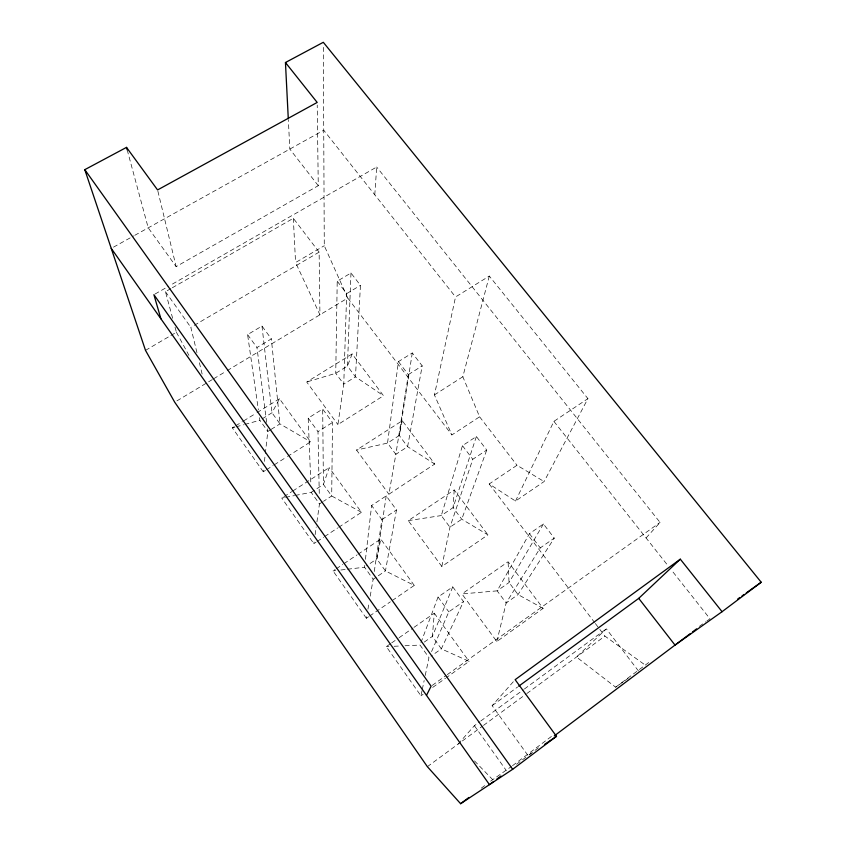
<?xml version="1.0" encoding="UTF-8"?>
<svg xmlns="http://www.w3.org/2000/svg" width="846" height="846" viewBox="0 0 846 846"><rect width="100%" height="100%" fill="white"/><g stroke="black" fill="none" stroke-linecap="round" stroke-linejoin="round"><path stroke-width="0.63" stroke-dasharray="4.23 3.17" d="M310.778 481.924L308.198 418.125L322.686 409.052L332.499 422.471L331.695 495.999L323.542 501.287M337.216 281.2L346.68 293.625L343.762 384.126L355.468 376.84L360.449 285.356L350.974 272.994L337.216 281.2L335.735 373.308L343.762 384.126L337.903 424.576L383.513 395.727L352.169 353.956L306.707 382.001L337.903 424.576M350.974 272.994L347.42 366.064L355.468 376.84L383.513 395.727M454.207 489.94L453.107 507.611L461.768 519.222L487.909 534.862L441.845 566.482L408.269 520.65L454.207 489.94L487.909 534.862M374.789 194.802L376.682 167.022L169.898 285.514M414.043 627.309L434.294 613.191L432.38 636.382L441.337 648.85L469.086 661.371L446.625 677.456M265.464 470.387L263.265 471.782L263.698 467.88M264.438 461.377L265.168 454.873M265.316 453.572L267.822 431.449L267.484 428.869M370.21 596.166L373.149 579.267L364.552 567.211L364.859 564.578M365.451 559.333L371.616 505.506L386.21 495.893L396.478 509.937L385.438 570.934L377.242 576.486M398.445 361.623L408.332 374.609L395.854 454.323L407.613 446.688L422.186 365.863L412.288 352.951L398.445 361.623L387.521 443.093L395.854 454.323L388.906 494.223L434.759 464.031L402.262 420.716L356.557 450.051L388.906 494.223M316.013 542.223L313.845 543.65L314.384 539.801M315.114 534.683L316.203 526.995M316.933 521.866L319.471 503.941L311.201 492.34L295.846 495.322M374.281 571.484L381.874 519.634L371.616 505.506M386.21 495.893L376.84 558.942L385.438 570.934L414.254 585.421L391.402 601.104M412.288 352.951L399.28 435.51L407.613 446.688L434.759 464.031M368.549 616.787L366.371 618.278L367.048 614.376M367.947 609.173L369.078 602.669M414.254 585.421L380.763 539.039L376.84 558.942L366.604 565.826M402.262 420.716L399.28 435.51L387.521 443.093L356.557 450.051M441.845 566.482L449.945 527.227L472.798 459.283L486.736 450.03L476.372 436.525L462.455 445.694L441.295 515.563L449.945 527.227L461.768 519.222L486.736 450.03M390.588 643.658L386.326 646.63L420.948 695.824L422.027 690.727M422.291 689.458L424.163 680.544M425.231 675.446L428.964 657.606L420.028 645.064L404.473 645.784M489.305 276.06L462.825 376.745L479.608 416.803L451.891 434.929L434.432 394.934L455.539 296.957L489.305 276.06L587.917 398.635L544.105 481.554L515.521 501.054L489.2 483.975L517.001 465.268L544.105 481.554M496.814 641.522L506.162 602.987L540.266 547.901L554.278 538.109L543.428 523.97L529.437 533.678L497.162 590.857L461.937 593.924L496.814 641.522L543.09 608.39L508.097 561.755L461.937 593.924M476.372 436.525L453.107 507.611L441.295 515.563L408.269 520.65M338.738 527.259L361.464 512.295L329.2 467.616L323.415 484.451L315.643 489.474M420.948 642.6L438.059 597.043L452.747 586.86L463.513 601.58L441.337 648.85L431.026 656.147M352.169 353.956L347.42 366.064L335.735 373.308L306.707 382.001M452.747 586.86L432.38 636.382L422.091 643.616M431.576 651.589L448.814 611.859L463.513 601.58M515.521 501.054L553.897 421.361L587.917 398.635M287.481 456.459L310.598 441.845L279.508 398.773L272 412.763L262.07 418.918M543.428 523.97L509.038 582.524L497.162 590.857L506.162 602.987L518.038 594.579L554.278 538.109M458.141 744.046L474.384 725.699L479.703 721.797M516.589 764.234L528.073 755.605L492.129 705.659L514.283 680.639M646.069 537.961L660.07 522.426L376.682 167.022M638.487 671.005L606.36 628.874L576.475 657.035L615.645 687.206L628.102 678.376M490.585 781.175L511.47 766.476M512.517 765.693L553.453 734.92M529.12 754.812L538.564 747.705M481.289 788.165L485.424 785.056M615.645 687.206L649.411 662.006M480.771 721.014L523.346 689.786M524.404 689.004L606.36 628.874M427.367 766.677L461.313 741.72M462.36 740.948L482.442 726.185M483.5 725.403L525.757 694.323M526.815 693.551L604.922 636.107L645.16 665.03M492.129 705.659L517.625 687.005M420.948 695.824L423.095 694.302M432.718 687.407L445.556 678.217M432.19 685.429L446.159 675.436M447.238 674.664L660.07 522.426M699.356 626.378L705.733 621.831M706.791 621.07L709.974 618.796L671.47 570.088M391.656 642.907L398.054 638.455M399.122 637.704L412.975 628.049M369.639 616.036L390.313 601.844M373.149 579.267L376.216 577.183M529.162 754.865L531.351 753.374M366.371 618.278L333.049 570.934L335.217 569.485M336.306 568.755L342.81 564.409M343.899 563.69L356.906 554.987M357.995 554.257L380.763 539.039M381.874 519.634L396.478 509.937M317.091 541.514L323.584 537.231M324.663 536.523L337.649 527.967M319.471 503.941L322.527 501.953M311.201 492.34L314.532 490.183M434.432 394.934L462.825 376.745M283.97 496.644L291.69 491.695M292.79 490.987L329.2 467.616M319.259 493.419L317.99 431.619L332.499 422.471M408.332 374.609L422.186 365.863M266.564 469.689L273.173 465.512M274.273 464.824L286.382 457.157M270.033 430.075L267.822 431.449L259.859 420.282L259.489 417.691M271.132 429.387L279.973 423.878L310.598 441.845M263.265 471.782L232.354 427.865L234.596 426.479M235.717 425.781L242.453 421.625M243.574 420.938L255.926 413.313M257.047 412.626L279.508 398.773M176.92 400.877L212.505 379.463M213.636 378.775L226.083 371.288M227.204 370.611L347.759 298.035L324.282 245.721L323.32 44.923M266.649 422.418L256.951 347.526L271.355 338.876L261.974 326.059L247.592 334.625L258.368 409.898M346.68 293.625L360.449 285.356M145.501 350.36L169.782 336.148M170.892 335.502L176.412 332.267L175.037 327.201M172.309 287.767L293.329 218.31L319.122 252.14L319.936 314.786L295.561 262.524L324.282 245.721M196.949 352.623L190.826 327.339L193.1 326.006M194.231 325.34L319.122 252.14M155.04 294.027L168.756 286.17M172.647 318.318L165.456 291.701L171.167 288.423M127.196 149.901L148.219 227.828L176.137 266.617L318.265 185.697L317.218 105.084M113.491 247.148L133.657 235.939M134.778 235.315L323.732 130.221L455.539 296.957M232.354 427.865L234.85 427.177M236.097 426.828L243.606 424.766M244.854 424.417L259.859 420.282M284.319 497.564L281.76 498.061L313.845 543.65M285.599 497.321L294.567 495.576M333.049 570.934L335.672 570.627M340.927 570.003L346.173 569.379M347.484 569.231L364.552 567.211M386.326 646.63L388.917 646.503M394.099 646.27L399.291 646.027M361.464 512.295L331.695 495.999L323.415 484.451L322.686 409.052M543.09 608.39L518.038 594.579L509.038 582.524L508.097 561.755M474.49 760.903L492.658 779.621M553.897 421.361L668.192 565.942M318.265 185.697L289.829 149.076L288.37 120.227M479.608 416.803L517.001 465.268M462.455 445.694L472.798 459.283M529.437 533.678L540.266 547.901M347.759 298.035L451.891 434.929M489.2 483.975L594.548 622.466M595.351 623.523L604.922 636.107M247.592 334.625L256.951 347.526M308.198 418.125L317.99 431.619M438.059 597.043L448.814 611.859M434.294 613.191L469.086 661.371M165.456 291.701L190.826 327.339M474.384 725.699L506.225 770.42M176.412 332.267L188.933 355.362M157.895 191.217L176.137 266.617M199.392 362.733L202.448 375.37M261.974 326.059L272 412.763L279.973 423.878L271.355 338.876M293.329 218.31L295.561 262.524"/><path stroke-width="1.27" d="M426.49 695.359L431.111 686.201L153.898 294.683L160.92 318.815M518.683 686.222L638.73 598.365L680.321 559.185L722.072 611.7L761.21 582.249L323.309 42.3L285.451 62.519L288.296 118.916M493.63 781.503L489.453 784.644L111.249 248.396M496.761 779.155L500.938 776.015M554.31 735.872L690.442 633.495M692.493 631.941L696.607 628.853M285.451 62.519L317.187 102.44L157.578 189.938L126.509 147.384L84.79 169.665L145.501 350.36L174.71 402.21L427.367 766.677L460.615 803.7L512.676 769.3L556.499 736.327L515.14 679.676L680.321 559.185M460.615 803.7L468.885 797.482M737.723 599L739.859 597.477M741.995 595.954L744.131 594.431M746.267 592.909L761.21 582.249M722.072 611.7L675.013 645.096L638.73 598.365M544.475 744.48L556.499 736.327M84.79 169.665L512.676 769.3M126.509 147.384L127.196 149.901"/></g></svg>
